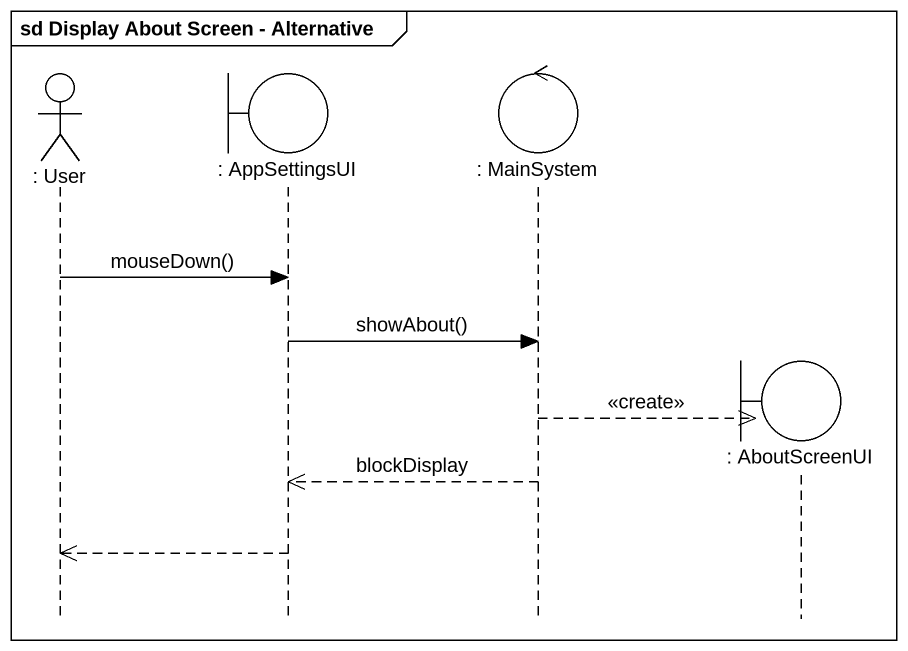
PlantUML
@startuml
mainframe sd Display About Screen - Alternative
hide footbox
actor ": User" as User
boundary ": AppSettingsUI" as AppSettingsUI
control ": MainSystem" as MainSystem
boundary ": AboutScreenUI" as AboutScreenUI

User -> AppSettingsUI : mouseDown()
AppSettingsUI -> MainSystem : showAbout()
MainSystem -->> AboutScreenUI ** : <<create>>
MainSystem -->> AppSettingsUI : blockDisplay
AppSettingsUI -->> User
@enduml
